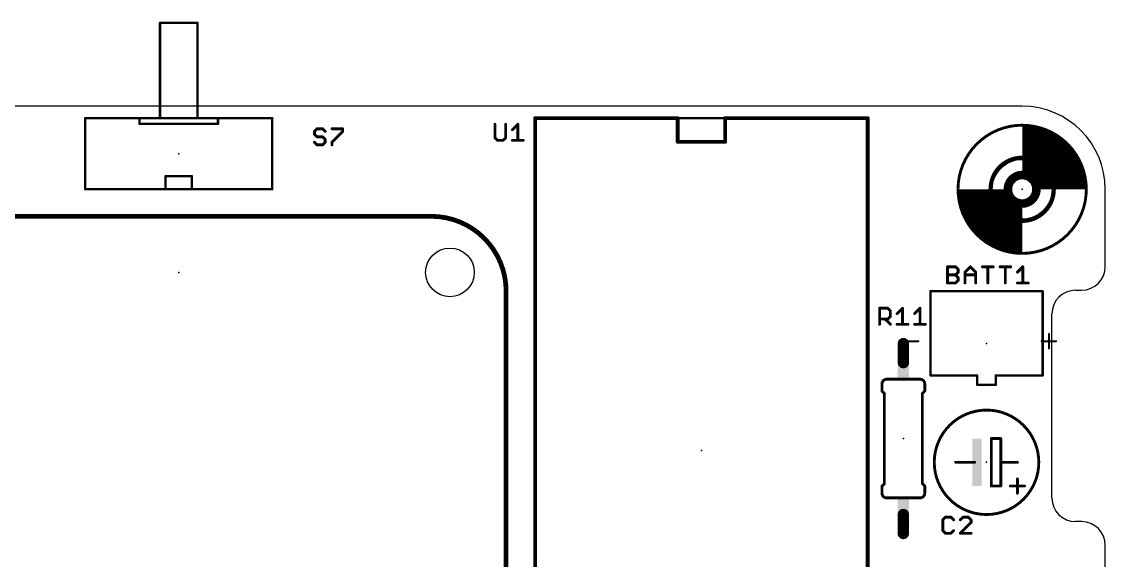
# Model space of a CAD drawing. Extents: x -50 to 50, y -5 to 146.
# Drawn here: x -8.4 to 49.5, y 117.3 to 146.1 of the extents above; entities that cross this region are included whole.
import ezdxf

# ---------------------------------------------------------------- set-up
doc = ezdxf.new("R2010")
doc.units = 0
for name, color, linetype in [('20', 7, 'CONTINUOUS'), ('21', 253, 'CONTINUOUS'), ('23', 7, 'CONTINUOUS'), ('25', 253, 'CONTINUOUS'), ('51', 253, 'CONTINUOUS')]:
    doc.layers.add(name, color=color, linetype=linetype)

# ---------------------------------------------------------------- blocks, each defined once
blk = doc.blocks.new('RECT')
blk.add_solid([(-0.5, -0.5), (0.5, -0.5), (-0.5, 0.5), (0.5, 0.5)])

msp = doc.modelspace()

# ---------------------------------------------------------------- linework, layer by layer
at = {"layer": '20'}
for p, q in [((45.085, 141.605), (-45.085, 141.605)), ((49.53, 133.0325), (49.53, 137.16)), ((47.9425, 131.7625), (48.26, 131.7625)), ((46.6725, 120.65), (46.6725, 130.4925)), ((48.26, 119.38), (47.9425, 119.38)), ((49.53, 101.6), (49.53, 118.11))]:
    msp.add_line(p, q, dxfattribs=at)
for centre, radius in [((45.085, 137.16), 1.6), ((14.5, 132.715), 1.3)]:
    msp.add_circle(centre, radius, dxfattribs=at)
for centre, radius, start, end in [((45.085, 137.16), 4.445, 0, 90), ((48.26, 133.0325), 1.27, 270, 0), ((47.9425, 130.4925), 1.27, 90, 180), ((47.9425, 120.65), 1.27, 180, 270), ((48.26, 118.11), 1.27, 0, 90)]:
    msp.add_arc(centre, radius, start, end, dxfattribs=at)
at = {"layer": '21'}
for points, const_width in [([(1, 146.065), (-1, 146.065)], 0.127), ([(-1, 146.065), (-1, 140.965)], 0.127), ([(1, 140.965), (1, 146.065)], 0.127), ([(-5, 137.165), (-5, 140.965)], 0.127), ([(-5, 140.965), (-2.1, 140.965)], 0.127), ([(-2.1, 140.965), (-1, 140.965)], 0.127), ([(-2.1, 140.665), (-2.1, 140.965)], 0.127), ([(-1, 140.965), (1, 140.965)], 0.127), ([(1, 140.965), (2.1, 140.965)], 0.127), ([(2.1, 140.965), (5, 140.965)], 0.127), ([(2.1, 140.965), (2.1, 140.665)], 0.127), ([(5, 140.965), (5, 137.165)], 0.127), ([(19.05, 105.41), (19.05, 140.97)], 0.2032), ([(19.05, 140.97), (26.67, 140.97)], 0.2032), ([(26.67, 140.97), (26.67, 139.7)], 0.2032), ([(29.21, 139.7), (29.21, 140.97)], 0.2032), ([(29.21, 140.97), (36.83, 140.97)], 0.2032), ([(36.83, 140.97), (36.83, 105.41)], 0.2032), ([(2.1, 140.665), (-2.1, 140.665)], 0.127), ([(7.3992, 140.3995), (7.2552, 140.2554)], 0.1524), ([(7.2552, 140.2554), (7.2552, 140.1114)], 0.1524), ([(7.2552, 140.1114), (7.3992, 139.9673)], 0.1524), ([(7.6873, 140.3995), (7.3992, 140.3995)], 0.1524), ([(7.8314, 140.2554), (7.6873, 140.3995)], 0.1524), ([(8.1907, 140.3995), (8.7669, 140.3995)], 0.1524), ([(8.7669, 140.2554), (8.1907, 139.6792)], 0.1524), ([(8.7669, 140.3995), (8.7669, 140.2554)], 0.1524), ([(7.3992, 139.5352), (7.2552, 139.6792)], 0.1524), ([(7.3992, 139.9673), (7.6873, 139.9673)], 0.1524), ([(7.6873, 139.5352), (7.3992, 139.5352)], 0.1524), ([(7.6873, 139.9673), (7.8314, 139.8233)], 0.1524), ([(7.8314, 139.6792), (7.6873, 139.5352)], 0.1524), ([(7.8314, 139.8233), (7.8314, 139.6792)], 0.1524), ([(8.1907, 139.6792), (8.1907, 139.5352)], 0.1524), ([(26.67, 139.7), (29.21, 139.7)], 0.2032), ([(0.7, 137.865), (-0.7, 137.865)], 0.127), ([(-0.7, 137.865), (-0.7, 137.165)], 0.127), ([(0.7, 137.165), (0.7, 137.865)], 0.127), ([(-0.7, 137.165), (-5, 137.165)], 0.127), ([(0.7, 137.165), (-0.7, 137.165)], 0.127), ([(5, 137.165), (0.7, 137.165)], 0.127), ([(-13.5, 135.715), (13.5, 135.715)], 0.254), ([(17.5, 131.715), (17.5, 104.215)], 0.254), ([(40.18, 127.205), (40.18, 131.705)], 0.127), ([(40.18, 131.705), (46.18, 131.705)], 0.127), ([(46.18, 131.705), (46.18, 127.205)], 0.127), ([(46.5152, 129.4222), (46.5152, 128.6426)], 0.1016), ([(38.7595, 129.0324), (39.539, 129.0324)], 0.1016), ([(46.1255, 129.0324), (46.905, 129.0324)], 0.1016), ([(39.624, 127), (37.846, 127)], 0.1524), ([(42.68, 127.205), (40.18, 127.205)], 0.127), ([(42.68, 126.705), (42.68, 127.205)], 0.127), ([(46.18, 127.205), (43.68, 127.205)], 0.127), ([(43.68, 127.205), (43.68, 126.705)], 0.127), ([(37.592, 126.746), (37.592, 126.365)], 0.1524), ([(37.719, 126.238), (37.592, 126.365)], 0.1524), ([(37.719, 126.238), (37.719, 121.412)], 0.1524), ([(39.751, 126.238), (39.878, 126.365)], 0.1524), ([(39.751, 126.238), (39.751, 121.412)], 0.1524), ([(39.878, 126.746), (39.878, 126.365)], 0.1524), ([(43.68, 126.705), (42.68, 126.705)], 0.127), ([(44.831, 121.666), (44.831, 121.285)], 0.1524), ([(37.719, 121.412), (37.592, 121.285)], 0.1524), ([(37.592, 120.904), (37.592, 121.285)], 0.1524), ([(39.751, 121.412), (39.878, 121.285)], 0.1524), ([(39.878, 120.904), (39.878, 121.285)], 0.1524), ([(44.831, 121.285), (44.45, 121.285)], 0.1524), ([(45.212, 121.285), (44.831, 121.285)], 0.1524), ([(44.831, 121.285), (44.831, 120.904)], 0.1524), ([(39.624, 120.65), (37.846, 120.65)], 0.1524)]:
    msp.add_lwpolyline(points, dxfattribs=dict(at, const_width=const_width))
for points, const_width in [([(-1, 146.0967, 1), (-1, 146.0333)], 0.0635), ([(-0.9683, 146.065, 1), (-1.0317, 146.065)], 0.0635), ([(1.0317, 146.065, 1), (0.9683, 146.065)], 0.0635), ([(1, 146.0333, 1), (1, 146.0967)], 0.0635), ([(-5, 140.9967, 1), (-5, 140.9333)], 0.0635), ([(-4.9683, 140.965, 1), (-5.0317, 140.965)], 0.0635), ([(-2.0682, 140.965, 1), (-2.1318, 140.965)], 0.0635), ([(-2.1, 140.9967, 1), (-2.1, 140.9333)], 0.0635), ([(-2.1, 140.9333, 1), (-2.1, 140.9967)], 0.0635), ([(-1, 140.9967, 1), (-1, 140.9333)], 0.0635), ([(-1.0317, 140.965, 1), (-0.9683, 140.965)], 0.0635), ([(-1, 140.9333, 1), (-1, 140.9967)], 0.0635), ([(1, 140.9967, 1), (1, 140.9333)], 0.0635), ([(0.9683, 140.965, 1), (1.0317, 140.965)], 0.0635), ([(1, 140.9333, 1), (1, 140.9967)], 0.0635), ([(2.1318, 140.965, 1), (2.0682, 140.965)], 0.0635), ([(2.1, 140.9967, 1), (2.1, 140.9333)], 0.0635), ([(2.1, 140.9333, 1), (2.1, 140.9967)], 0.0635), ([(5.0317, 140.965, 1), (4.9683, 140.965)], 0.0635), ([(5, 140.9333, 1), (5, 140.9967)], 0.0635), ([(19.1008, 140.97, 1), (18.9992, 140.97)], 0.1016), ([(19.05, 141.0208, 1), (19.05, 140.9192)], 0.1016), ([(26.7208, 140.97, 1), (26.6192, 140.97)], 0.1016), ([(26.67, 140.9192, 1), (26.67, 141.0208)], 0.1016), ([(29.2608, 140.97, 1), (29.1592, 140.97)], 0.1016), ([(29.21, 141.0208, 1), (29.21, 140.9192)], 0.1016), ([(36.8808, 140.97, 1), (36.7792, 140.97)], 0.1016), ([(36.83, 140.9192, 1), (36.83, 141.0208)], 0.1016), ([(-2.1318, 140.665, 1), (-2.0682, 140.665)], 0.0635), ([(-2.1, 140.6968, 1), (-2.1, 140.6333)], 0.0635), ([(2.0682, 140.665, 1), (2.1318, 140.665)], 0.0635), ([(2.1, 140.6333, 1), (2.1, 140.6968)], 0.0635), ([(7.2933, 140.2554, 1), (7.2171, 140.2554)], 0.0762), ([(7.2282, 140.2823, 1), (7.2822, 140.2285)], 0.0762), ([(7.2822, 140.1383, 1), (7.2282, 140.0845)], 0.0762), ([(7.3992, 140.4376, 1), (7.3992, 140.3614)], 0.0762), ([(7.4262, 140.3726, 1), (7.3722, 140.4264)], 0.0762), ([(7.7142, 140.4264, 1), (7.6604, 140.3726)], 0.0762), ([(7.6873, 140.3614, 1), (7.6873, 140.4376)], 0.0762), ([(7.8045, 140.2285, 1), (7.8583, 140.2823)], 0.0762), ([(8.1907, 140.4376, 1), (8.1907, 140.3614)], 0.0762), ([(8.805, 140.3995, 1), (8.7288, 140.3995)], 0.0762), ([(8.7288, 140.2554, 1), (8.805, 140.2554)], 0.0762), ([(8.7938, 140.2285, 1), (8.74, 140.2823)], 0.0762), ([(8.7669, 140.3614, 1), (8.7669, 140.4376)], 0.0762), ([(45.085, 133.731, 1), (45.085, 140.589, 1), (45.085, 133.731)], 0.1524), ([(7.2171, 140.1114, 1), (7.2933, 140.1114)], 0.0762), ([(7.2821, 139.7061, 1), (7.2283, 139.6523)], 0.0762), ([(7.3992, 140.0054, 1), (7.3992, 139.9292)], 0.0762), ([(7.3992, 139.5733, 1), (7.3992, 139.4971)], 0.0762), ([(7.3722, 139.9404, 1), (7.4262, 139.9942)], 0.0762), ([(7.3723, 139.5083, 1), (7.4261, 139.5621)], 0.0762), ([(7.7142, 139.9943, 1), (7.6604, 139.9403)], 0.0762), ([(7.6604, 139.5622, 1), (7.7142, 139.5082)], 0.0762), ([(7.6873, 139.9292, 1), (7.6873, 140.0054)], 0.0762), ([(7.6873, 139.4971, 1), (7.6873, 139.5733)], 0.0762), ([(7.8695, 139.8233, 1), (7.7933, 139.8233)], 0.0762), ([(7.7933, 139.6792, 1), (7.8695, 139.6792)], 0.0762), ([(7.8045, 139.7963, 1), (7.8583, 139.8503)], 0.0762), ([(7.8583, 139.6522, 1), (7.8045, 139.7062)], 0.0762), ([(8.2288, 139.6792, 1), (8.1526, 139.6792)], 0.0762), ([(8.1638, 139.7061, 1), (8.2176, 139.6523)], 0.0762), ([(26.67, 139.7508, 1), (26.67, 139.6492)], 0.1016), ([(26.6192, 139.7, 1), (26.7208, 139.7)], 0.1016), ([(29.1592, 139.7, 1), (29.2608, 139.7)], 0.1016), ([(29.21, 139.6492, 1), (29.21, 139.7508)], 0.1016), ([(8.1526, 139.5352, 1), (8.2288, 139.5352)], 0.0762), ([(45.085, 135.46, 1), (45.085, 138.86, 1), (45.085, 135.46)], 0.2032), ([(-0.6683, 137.865, 1), (-0.7318, 137.865)], 0.0635), ([(-0.7, 137.8967, 1), (-0.7, 137.8333)], 0.0635), ([(0.7318, 137.865, 1), (0.6683, 137.865)], 0.0635), ([(0.7, 137.8333, 1), (0.7, 137.8967)], 0.0635), ([(-5, 137.1968, 1), (-5, 137.1333)], 0.0635), ([(-5.0317, 137.165, 1), (-4.9683, 137.165)], 0.0635), ([(-0.7, 137.1968, 1), (-0.7, 137.1333)], 0.0635), ([(-0.7318, 137.165, 1), (-0.6683, 137.165)], 0.0635), ([(-0.7, 137.1333, 1), (-0.7, 137.1968)], 0.0635), ([(0.7, 137.1968, 1), (0.7, 137.1333)], 0.0635), ([(0.6683, 137.165, 1), (0.7318, 137.165)], 0.0635), ([(0.7, 137.1333, 1), (0.7, 137.1968)], 0.0635), ([(4.9683, 137.165, 1), (5.0317, 137.165)], 0.0635), ([(5, 137.1333, 1), (5, 137.1968)], 0.0635), ([(17.5, 131.715, 0.4142), (13.5, 135.715)], 0.254), ([(13.5, 135.7785, 1), (13.5, 135.6515)], 0.127), ([(13.5, 135.6515, 1), (13.5, 135.7785)], 0.127), ([(17.5635, 131.715, 1), (17.4365, 131.715)], 0.127), ([(17.4365, 131.715, 1), (17.5635, 131.715)], 0.127), ([(40.2118, 131.705, 1), (40.1482, 131.705)], 0.0635), ([(40.18, 131.7368, 1), (40.18, 131.6733)], 0.0635), ([(46.2118, 131.705, 1), (46.1482, 131.705)], 0.0635), ([(46.18, 131.6733, 1), (46.18, 131.7368)], 0.0635), ([(46.5406, 129.4222, 1), (46.4898, 129.4222)], 0.0508), ([(38.7595, 129.0578, 1), (38.7595, 129.007)], 0.0508), ([(39.539, 129.007, 1), (39.539, 129.0578)], 0.0508), ([(46.1255, 129.0578, 1), (46.1255, 129.007)], 0.0508), ([(46.4898, 128.6426, 1), (46.5406, 128.6426)], 0.0508), ([(46.905, 129.007, 1), (46.905, 129.0578)], 0.0508), ([(37.846, 127, 0.4142), (37.592, 126.746)], 0.1524), ([(37.846, 127.0381, 1), (37.846, 126.9619)], 0.0762), ([(37.846, 126.9619, 1), (37.846, 127.0381)], 0.0762), ([(39.878, 126.746, 0.4142), (39.624, 127)], 0.1524), ([(39.624, 127.0381, 1), (39.624, 126.9619)], 0.0762), ([(39.624, 126.9619, 1), (39.624, 127.0381)], 0.0762), ([(40.18, 127.2368, 1), (40.18, 127.1733)], 0.0635), ([(40.1482, 127.205, 1), (40.2118, 127.205)], 0.0635), ([(42.7118, 127.205, 1), (42.6482, 127.205)], 0.0635), ([(42.68, 127.1733, 1), (42.68, 127.2368)], 0.0635), ([(43.68, 127.2368, 1), (43.68, 127.1733)], 0.0635), ([(43.7118, 127.205, 1), (43.6482, 127.205)], 0.0635), ([(46.1482, 127.205, 1), (46.2118, 127.205)], 0.0635), ([(46.18, 127.1733, 1), (46.18, 127.2368)], 0.0635), ([(37.6301, 126.746, 1), (37.5539, 126.746)], 0.0762), ([(37.5539, 126.746, 1), (37.6301, 126.746)], 0.0762), ([(37.5539, 126.365, 1), (37.6301, 126.365)], 0.0762), ([(37.6189, 126.3919, 1), (37.5651, 126.3381)], 0.0762), ([(37.7571, 126.238, 1), (37.6809, 126.238)], 0.0762), ([(37.6921, 126.2111, 1), (37.7459, 126.2649)], 0.0762), ([(39.7891, 126.238, 1), (39.7129, 126.238)], 0.0762), ([(39.7241, 126.2649, 1), (39.7779, 126.2111)], 0.0762), ([(39.9161, 126.746, 1), (39.8399, 126.746)], 0.0762), ([(39.8399, 126.746, 1), (39.9161, 126.746)], 0.0762), ([(39.8399, 126.365, 1), (39.9161, 126.365)], 0.0762), ([(39.9049, 126.3381, 1), (39.8511, 126.3919)], 0.0762), ([(42.68, 126.7368, 1), (42.68, 126.6733)], 0.0635), ([(42.6482, 126.705, 1), (42.7118, 126.705)], 0.0635), ([(43.6482, 126.705, 1), (43.7118, 126.705)], 0.0635), ([(43.68, 126.6733, 1), (43.68, 126.7368)], 0.0635), ([(43.18, 119.761, 1), (43.18, 125.349, 1), (43.18, 119.761)], 0.1524), ([(44.8691, 121.666, 1), (44.7929, 121.666)], 0.0762), ([(37.6301, 121.285, 1), (37.5539, 121.285)], 0.0762), ([(37.5651, 121.3119, 1), (37.6189, 121.2581)], 0.0762), ([(37.6809, 121.412, 1), (37.7571, 121.412)], 0.0762), ([(37.7459, 121.3851, 1), (37.6921, 121.4389)], 0.0762), ([(39.7129, 121.412, 1), (39.7891, 121.412)], 0.0762), ([(39.7779, 121.4389, 1), (39.7241, 121.3851)], 0.0762), ([(39.9161, 121.285, 1), (39.8399, 121.285)], 0.0762), ([(39.8511, 121.2581, 1), (39.9049, 121.3119)], 0.0762), ([(44.45, 121.3231, 1), (44.45, 121.2469)], 0.0762), ([(44.831, 121.3231, 1), (44.831, 121.2469)], 0.0762), ([(44.8691, 121.285, 1), (44.7929, 121.285)], 0.0762), ([(44.7929, 121.285, 1), (44.8691, 121.285)], 0.0762), ([(44.831, 121.2469, 1), (44.831, 121.3231)], 0.0762), ([(45.212, 121.2469, 1), (45.212, 121.3231)], 0.0762), ([(37.592, 120.904, 0.4142), (37.846, 120.65)], 0.1524), ([(37.6301, 120.904, 1), (37.5539, 120.904)], 0.0762), ([(37.5539, 120.904, 1), (37.6301, 120.904)], 0.0762), ([(37.846, 120.6881, 1), (37.846, 120.6119)], 0.0762), ([(37.846, 120.6119, 1), (37.846, 120.6881)], 0.0762), ([(39.624, 120.65, 0.4142), (39.878, 120.904)], 0.1524), ([(39.624, 120.6881, 1), (39.624, 120.6119)], 0.0762), ([(39.624, 120.6119, 1), (39.624, 120.6881)], 0.0762), ([(39.9161, 120.904, 1), (39.8399, 120.904)], 0.0762), ([(39.8399, 120.904, 1), (39.9161, 120.904)], 0.0762), ([(44.7929, 120.904, 1), (44.8691, 120.904)], 0.0762)]:
    msp.add_lwpolyline(points, format="xyb", dxfattribs=dict(at, const_width=const_width))
at = {"layer": '23'}
for p in [(0, 139.065), (45.085, 137.16), (0, 132.715), (43.18, 128.905), (38.735, 123.825), (27.94, 123.19), (43.18, 122.555)]:
    msp.add_point(p, dxfattribs=at)
at = {"layer": '25', "const_width": 0.1524}
for points in [[(16.9037, 140.6405), (16.9037, 139.9202)], [(17.4799, 139.9202), (17.4799, 140.6405)], [(17.8392, 140.3524), (18.1273, 140.6405)], [(18.1273, 140.6405), (18.1273, 139.7762)], [(16.9037, 139.9202), (17.0477, 139.7762)], [(17.0477, 139.7762), (17.3358, 139.7762)], [(17.3358, 139.7762), (17.4799, 139.9202)], [(17.8392, 139.7762), (18.4154, 139.7762)], [(41.0912, 132.1487), (41.0912, 133.013)], [(41.0912, 133.013), (41.5233, 133.013)], [(41.0912, 132.5808), (41.5233, 132.5808)], [(41.5233, 133.013), (41.6674, 132.8689)], [(41.6674, 132.7249), (41.5233, 132.5808)], [(41.5233, 132.5808), (41.6674, 132.4368)], [(41.6674, 132.8689), (41.6674, 132.7249)], [(42.0267, 132.7249), (42.3148, 133.013)], [(42.0267, 132.1487), (42.0267, 132.7249)], [(42.0267, 132.5808), (42.6029, 132.5808)], [(42.3148, 133.013), (42.6029, 132.7249)], [(42.6029, 132.7249), (42.6029, 132.1487)], [(42.9622, 133.013), (43.5384, 133.013)], [(43.2503, 132.1487), (43.2503, 133.013)], [(43.8977, 133.013), (44.4739, 133.013)], [(44.1858, 132.1487), (44.1858, 133.013)], [(44.8332, 132.7249), (45.1213, 133.013)], [(45.1213, 133.013), (45.1213, 132.1487)], [(41.5233, 132.1487), (41.0912, 132.1487)], [(41.6674, 132.2927), (41.5233, 132.1487)], [(41.6674, 132.4368), (41.6674, 132.2927)], [(44.8332, 132.1487), (45.4094, 132.1487)], [(37.4652, 129.9337), (37.4652, 130.798)], [(37.4652, 130.798), (37.8973, 130.798)], [(37.8973, 130.798), (38.0414, 130.6539)], [(38.0414, 130.3658), (37.8973, 130.2218)], [(38.0414, 130.6539), (38.0414, 130.3658)], [(38.4007, 130.5099), (38.6888, 130.798)], [(38.6888, 130.798), (38.6888, 129.9337)], [(39.3362, 130.5099), (39.6243, 130.798)], [(39.6243, 130.798), (39.6243, 129.9337)], [(37.8973, 130.2218), (37.4652, 130.2218)], [(37.7533, 130.2218), (38.0414, 129.9337)], [(38.4007, 129.9337), (38.9769, 129.9337)], [(39.3362, 129.9337), (39.9124, 129.9337)], [(40.9872, 119.622), (40.8432, 119.4779)], [(40.8432, 119.4779), (40.8432, 118.9017)], [(41.2753, 119.622), (40.9872, 119.622)], [(41.4194, 119.4779), (41.2753, 119.622)], [(41.9227, 119.622), (41.7787, 119.4779)], [(41.7787, 118.7577), (42.3549, 119.3339)], [(42.2108, 119.622), (41.9227, 119.622)], [(42.3549, 119.4779), (42.2108, 119.622)], [(42.3549, 119.3339), (42.3549, 119.4779)], [(40.8432, 118.9017), (40.9872, 118.7577)], [(40.9872, 118.7577), (41.2753, 118.7577)], [(41.2753, 118.7577), (41.4194, 118.9017)], [(42.3549, 118.7577), (41.7787, 118.7577)]]:
    msp.add_lwpolyline(points, dxfattribs=at)
at = {"layer": '25', "const_width": 0.0762}
for points in [[(16.9418, 140.6405, 1), (16.8656, 140.6405)], [(17.518, 140.6405, 1), (17.4418, 140.6405)], [(17.8123, 140.3793, 1), (17.8661, 140.3255)], [(18.1654, 140.6405, 1), (18.0892, 140.6405)], [(18.1542, 140.6136, 1), (18.1004, 140.6674)], [(16.8656, 139.9202, 1), (16.9418, 139.9202)], [(16.9306, 139.9471, 1), (16.8768, 139.8933)], [(17.0477, 139.8143, 1), (17.0477, 139.7381)], [(17.0208, 139.7493, 1), (17.0746, 139.8031)], [(17.3089, 139.8032, 1), (17.3627, 139.7492)], [(17.3358, 139.7381, 1), (17.3358, 139.8143)], [(17.4418, 139.9202, 1), (17.518, 139.9202)], [(17.5068, 139.8932, 1), (17.453, 139.9472)], [(17.8392, 139.8143, 1), (17.8392, 139.7381)], [(18.0892, 139.7762, 1), (18.1654, 139.7762)], [(18.4154, 139.7381, 1), (18.4154, 139.8143)], [(41.1293, 133.013, 1), (41.0531, 133.013)], [(41.0912, 133.0511, 1), (41.0912, 132.9749)], [(41.0912, 132.6189, 1), (41.0912, 132.5427)], [(41.5502, 132.6078, 1), (41.4964, 132.5538)], [(41.5502, 133.0399, 1), (41.4964, 132.9861)], [(41.4964, 132.6077, 1), (41.5502, 132.5539)], [(41.5233, 132.9749, 1), (41.5233, 133.0511)], [(41.5233, 132.5427, 1), (41.5233, 132.6189)], [(41.7055, 132.8689, 1), (41.6293, 132.8689)], [(41.6293, 132.7249, 1), (41.7055, 132.7249)], [(41.6405, 132.842, 1), (41.6943, 132.8958)], [(41.6943, 132.698, 1), (41.6405, 132.7518)], [(42.0648, 132.7249, 1), (41.9886, 132.7249)], [(42.0267, 132.6189, 1), (42.0267, 132.5427)], [(41.9998, 132.7518, 1), (42.0536, 132.698)], [(42.3417, 133.0399, 1), (42.2879, 132.9861)], [(42.3417, 132.9861, 1), (42.2879, 133.0399)], [(42.641, 132.7249, 1), (42.5648, 132.7249)], [(42.576, 132.698, 1), (42.6298, 132.7518)], [(42.6029, 132.5427, 1), (42.6029, 132.6189)], [(42.9622, 133.0511, 1), (42.9622, 132.9749)], [(43.2884, 133.013, 1), (43.2122, 133.013)], [(43.5384, 132.9749, 1), (43.5384, 133.0511)], [(43.8977, 133.0511, 1), (43.8977, 132.9749)], [(44.2239, 133.013, 1), (44.1477, 133.013)], [(44.4739, 132.9749, 1), (44.4739, 133.0511)], [(44.8063, 132.7518, 1), (44.8601, 132.698)], [(45.1594, 133.013, 1), (45.0832, 133.013)], [(45.1482, 132.9861, 1), (45.0944, 133.0399)], [(41.0912, 132.1868, 1), (41.0912, 132.1106)], [(41.0531, 132.1487, 1), (41.1293, 132.1487)], [(41.4964, 132.1757, 1), (41.5502, 132.1217)], [(41.5233, 132.1106, 1), (41.5233, 132.1868)], [(41.7055, 132.4368, 1), (41.6293, 132.4368)], [(41.6293, 132.2927, 1), (41.7055, 132.2927)], [(41.6405, 132.4098, 1), (41.6943, 132.4638)], [(41.6943, 132.2657, 1), (41.6405, 132.3197)], [(41.9886, 132.1487, 1), (42.0648, 132.1487)], [(42.5648, 132.1487, 1), (42.641, 132.1487)], [(43.2122, 132.1487, 1), (43.2884, 132.1487)], [(44.1477, 132.1487, 1), (44.2239, 132.1487)], [(44.8332, 132.1868, 1), (44.8332, 132.1106)], [(45.0832, 132.1487, 1), (45.1594, 132.1487)], [(45.4094, 132.1106, 1), (45.4094, 132.1868)], [(37.5033, 130.798, 1), (37.4271, 130.798)], [(37.4652, 130.8361, 1), (37.4652, 130.7599)], [(37.9242, 130.8249, 1), (37.8704, 130.7711)], [(37.8973, 130.7599, 1), (37.8973, 130.8361)], [(38.0795, 130.6539, 1), (38.0033, 130.6539)], [(38.0033, 130.3658, 1), (38.0795, 130.3658)], [(38.0145, 130.627, 1), (38.0683, 130.6808)], [(38.0683, 130.3388, 1), (38.0145, 130.3928)], [(38.3738, 130.5368, 1), (38.4276, 130.483)], [(38.7269, 130.798, 1), (38.6507, 130.798)], [(38.7157, 130.7711, 1), (38.6619, 130.8249)], [(39.3093, 130.5368, 1), (39.3631, 130.483)], [(39.6624, 130.798, 1), (39.5862, 130.798)], [(39.6512, 130.7711, 1), (39.5974, 130.8249)], [(37.4652, 130.2599, 1), (37.4652, 130.1837)], [(37.4271, 129.9337, 1), (37.5033, 129.9337)], [(37.7802, 130.2487, 1), (37.7264, 130.1949)], [(37.8704, 130.2488, 1), (37.9242, 130.1948)], [(37.8973, 130.1837, 1), (37.8973, 130.2599)], [(38.0145, 129.9068, 1), (38.0683, 129.9606)], [(38.4007, 129.9718, 1), (38.4007, 129.8956)], [(38.6507, 129.9337, 1), (38.7269, 129.9337)], [(38.9769, 129.8956, 1), (38.9769, 129.9718)], [(39.3362, 129.9718, 1), (39.3362, 129.8956)], [(39.5862, 129.9337, 1), (39.6624, 129.9337)], [(39.9124, 129.8956, 1), (39.9124, 129.9718)], [(40.8813, 119.4779, 1), (40.8051, 119.4779)], [(40.8162, 119.5048, 1), (40.8702, 119.451)], [(40.9872, 119.6601, 1), (40.9872, 119.5839)], [(41.0142, 119.5951, 1), (40.9602, 119.6489)], [(41.3022, 119.6489, 1), (41.2484, 119.5951)], [(41.2753, 119.5839, 1), (41.2753, 119.6601)], [(41.3925, 119.451, 1), (41.4463, 119.5048)], [(41.7517, 119.5048, 1), (41.8057, 119.451)], [(41.9227, 119.6601, 1), (41.9227, 119.5839)], [(41.9497, 119.5951, 1), (41.8957, 119.6489)], [(42.2377, 119.6489, 1), (42.1839, 119.5951)], [(42.2108, 119.5839, 1), (42.2108, 119.6601)], [(42.393, 119.4779, 1), (42.3168, 119.4779)], [(42.3168, 119.3339, 1), (42.393, 119.3339)], [(42.328, 119.451, 1), (42.3818, 119.5048)], [(42.3818, 119.307, 1), (42.328, 119.3608)], [(40.8051, 118.9017, 1), (40.8813, 118.9017)], [(40.8701, 118.9286, 1), (40.8163, 118.8748)], [(40.9872, 118.7958, 1), (40.9872, 118.7196)], [(40.9603, 118.7308, 1), (41.0141, 118.7846)], [(41.2484, 118.7847, 1), (41.3022, 118.7307)], [(41.2753, 118.7196, 1), (41.2753, 118.7958)], [(41.4463, 118.8747, 1), (41.3925, 118.9287)], [(41.7787, 118.7958, 1), (41.7787, 118.7196)], [(41.7518, 118.7846, 1), (41.8056, 118.7308)], [(42.3549, 118.7196, 1), (42.3549, 118.7958)]]:
    msp.add_lwpolyline(points, format="xyb", dxfattribs=at)
at = {"layer": '51'}
for points, const_width in [([(19.05, 140.97), (36.83, 140.97)], 0.127), ([(19.05, 105.41), (19.05, 140.97)], 0.127), ([(36.83, 140.97), (36.83, 105.41)], 0.127), ([(38.735, 128.905), (38.735, 127.889)], 0.6096), ([(43.942, 123.825), (43.434, 123.825)], 0.1524), ([(43.434, 123.825), (43.434, 121.285)], 0.1524), ([(43.942, 122.555), (43.942, 123.825)], 0.1524), ([(42.545, 122.555), (41.529, 122.555)], 0.1524), ([(44.831, 122.555), (43.942, 122.555)], 0.1524), ([(43.942, 121.285), (43.942, 122.555)], 0.1524), ([(43.434, 121.285), (43.942, 121.285)], 0.1524), ([(38.735, 118.745), (38.735, 119.761)], 0.6096)]:
    msp.add_lwpolyline(points, dxfattribs=dict(at, const_width=const_width))
for points, const_width in [([(19.05, 141.0017, 1), (19.05, 140.9383)], 0.0635), ([(19.0817, 140.97, 1), (19.0183, 140.97)], 0.0635), ([(36.8618, 140.97, 1), (36.7982, 140.97)], 0.0635), ([(36.83, 140.9383, 1), (36.83, 141.0017)], 0.0635), ([(47.244, 137.16, 0.4142), (45.085, 139.319)], 2.4892), ([(42.926, 137.16, 0.4142), (45.085, 135.001)], 2.4892), ([(45.085, 136.398, 1), (45.085, 137.922, 1), (45.085, 136.398)], 0.4572), ([(38.8874, 128.905, 1), (38.5826, 128.905)], 0.3048), ([(38.5826, 127.889, 1), (38.8874, 127.889)], 0.3048), ([(43.434, 123.8631, 1), (43.434, 123.7869)], 0.0762), ([(43.4721, 123.825, 1), (43.3959, 123.825)], 0.0762), ([(43.9801, 123.825, 1), (43.9039, 123.825)], 0.0762), ([(43.942, 123.7869, 1), (43.942, 123.8631)], 0.0762), ([(41.529, 122.5931, 1), (41.529, 122.5169)], 0.0762), ([(42.545, 122.5169, 1), (42.545, 122.5931)], 0.0762), ([(43.942, 122.5931, 1), (43.942, 122.5169)], 0.0762), ([(43.9801, 122.555, 1), (43.9039, 122.555)], 0.0762), ([(43.9039, 122.555, 1), (43.9801, 122.555)], 0.0762), ([(44.831, 122.5169, 1), (44.831, 122.5931)], 0.0762), ([(43.434, 121.3231, 1), (43.434, 121.2469)], 0.0762), ([(43.3959, 121.285, 1), (43.4721, 121.285)], 0.0762), ([(43.9039, 121.285, 1), (43.9801, 121.285)], 0.0762), ([(43.942, 121.2469, 1), (43.942, 121.3231)], 0.0762), ([(38.8874, 119.761, 1), (38.5826, 119.761)], 0.3048), ([(38.5826, 118.745, 1), (38.8874, 118.745)], 0.3048)]:
    msp.add_lwpolyline(points, format="xyb", dxfattribs=dict(at, const_width=const_width))

# ---------------------------------------------------------------- block references
at = {"layer": '21', "xscale": 0.8636, "yscale": 0.6096, "rotation": 90}
for p in [(38.735, 127.4318), (38.735, 120.2182)]:
    msp.add_blockref('RECT', p, dxfattribs=at)
at = {"layer": '51', "xscale": 0.508, "yscale": 2.54, "rotation": 180}
msp.add_blockref('RECT', (42.672, 122.555), dxfattribs=at)

doc.saveas('drawing.dxf')
